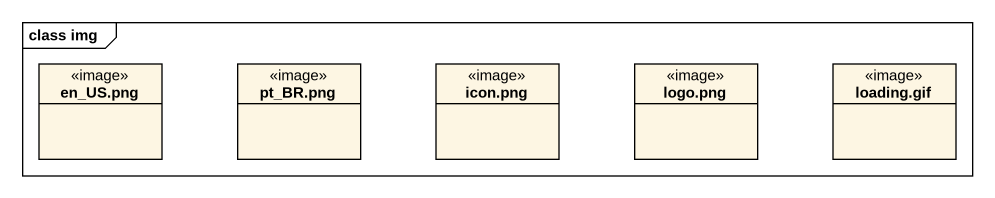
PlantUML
@startuml
mainframe class img
hide circle
hide empty members
class "en_US.png" as en_US_png <<image>>
class "pt_BR.png" as pt_BR_png <<image>>
class "icon.png" as icon_png <<image>>
class "logo.png" as logo_png <<image>>
class "loading.gif" as loading_gif <<image>>
@enduml
